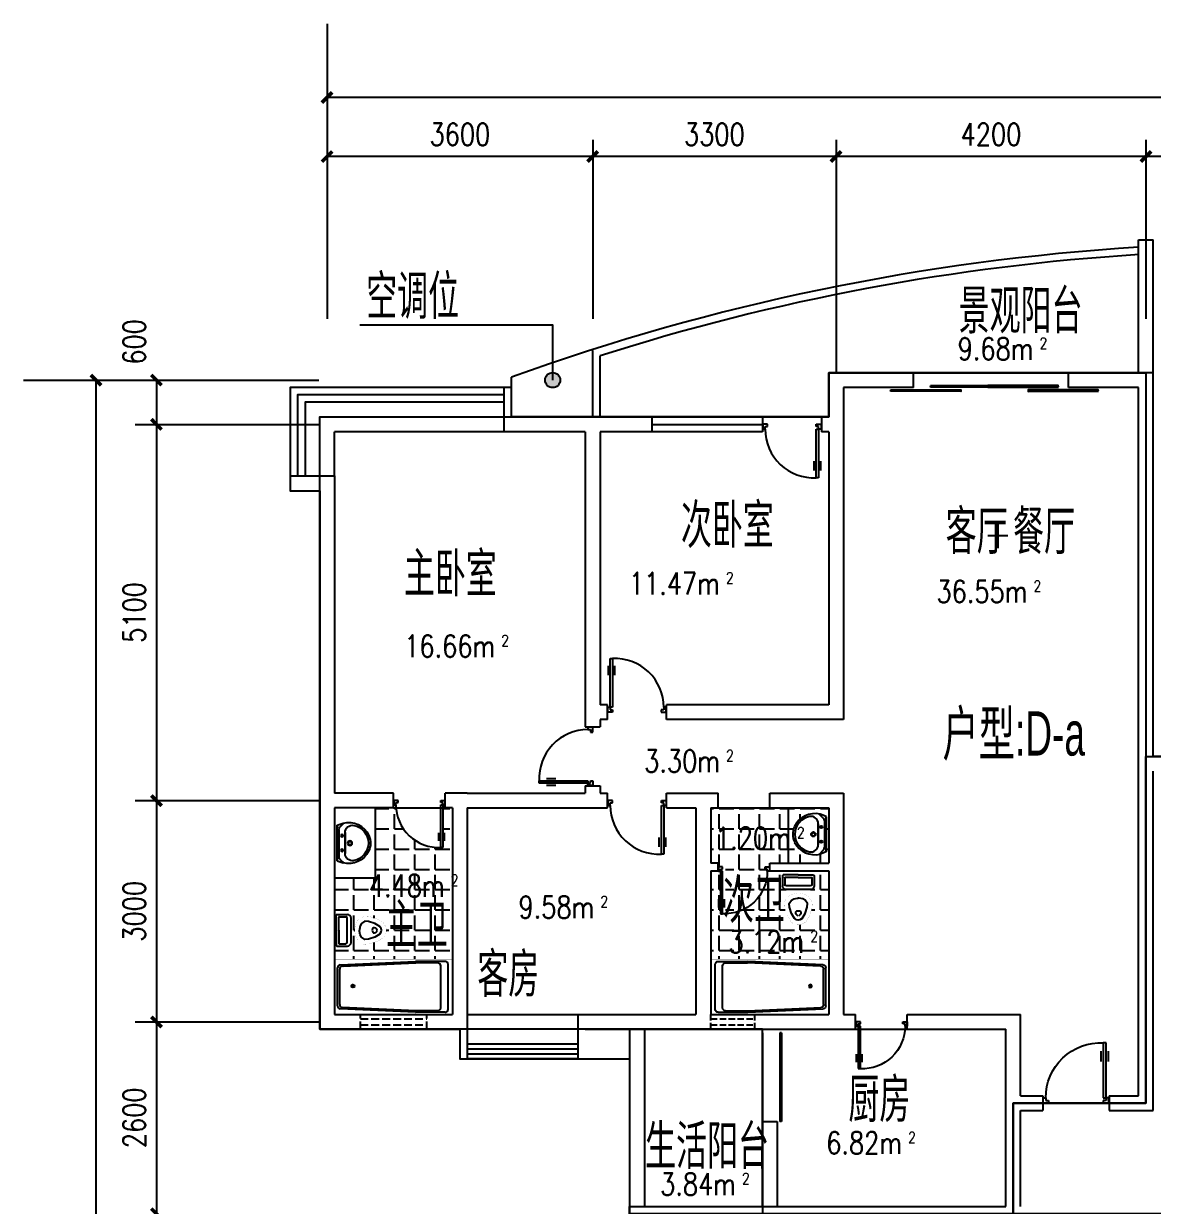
# Model space of a CAD drawing. Header units: millimetres. Extents: x 630 to 33459, y 325 to 36927.
# Drawn here: x 630 to 15945, y 20895 to 36927 of the extents above; entities that cross this region are included whole.
import ezdxf
from ezdxf.enums import TextEntityAlignment as Align

# ---------------------------------------------------------------- set-up
doc = ezdxf.new("R2010")
doc.units = ezdxf.units.MM
doc.linetypes.add('DASH', pattern=[0.35, 0.25, -0.1])
for name, color, linetype in [('3', 7, 'Continuous'), ('AXIS', 3, 'Continuous'), ('JJ', 8, 'Continuous'), ('PUB_TEXT', 7, 'Continuous'), ('PUB_WINDW', 7, 'Continuous'), ('T', 7, 'Continuous'), ('TC', 8, 'Continuous'), ('WALL', 255, 'Continuous'), ('WINDOW', 2, 'Continuous')]:
    doc.layers.add(name, color=color, linetype=linetype)
doc.styles.add('DIM_FONT', font='SIMPLEX', dxfattribs={"width": 0.8})
doc.styles.add('HZ', font='txt', dxfattribs={"width": 0.7, "height": 5, "bigfont": 'hztxt'})
doc.styles.add('SIMPLEX', font='SIMPLEX.SHX')
doc.styles.get("Standard").update_dxf_attribs({"font": 'arial.ttf'})
doc.styles.add('STYLE1', font='swissko.ttf', dxfattribs={"width": 0.8})
doc.dimstyles.new('AXIS', dxfattribs={"dimtxt": 300, "dimasz": 1, "dimexe": 250, "dimexo": 300, "dimgap": 0.09, "dimtad": 1, "dimdec": 0, "dimzin": 0, "dimdsep": 46, "dimtxsty": 'DIM_FONT', "dimblk": '_DIMX', "dimcen": 0.09, "dimse1": 1, "dimse2": 1, "dimclrt": 7, "dimadec": 0, "dimazin": 0, "dimtfac": 1, "dimtdec": 0, "dimtix": 1, "dimtmove": 2, "dimatfit": 3, "dimldrblk": '_DIMX', "dimfxl": 1, "dimtolj": 1, "dimtzin": 0, "dimarcsym": 0})
pattern_1 = [(0, (-15243.76, -19637.16), (0, 275), [200, -75]), (90, (-15243.76, -19637.16), (-275, 2e-14), [200, -75])]

# ---------------------------------------------------------------- blocks, each defined once
blk = doc.blocks.new('_DIMX')
at = {"const_width": 50}
blk.add_lwpolyline([(-70, -70), (70, 70)], dxfattribs=at)
blk = doc.blocks.new('*D40')
at = {"color": 0, "linetype": 'ByBlock', "transparency": 16777216}
blk.add_line((630734, 435189), (605836, 435189), dxfattribs=at)
at = {"layer": 'DEFPOINTS', "color": 0, "linetype": 'ByBlock', "transparency": 16777216}
for p in [(605835, 435189), (605835, 432189), (630735, 432189)]:
    blk.add_point(p, dxfattribs=at)
at = {"color": 0, "linetype": 'ByBlock', "transparency": 16777216, "rotation": 180}
blk.add_blockref('_DIMX', (605835, 435189), dxfattribs=at)
at = {"color": 0, "linetype": 'ByBlock', "transparency": 16777216}
blk.add_blockref('_DIMX', (630735, 435189), dxfattribs=at)
at = {"color": 7, "linetype": 'ByBlock', "transparency": 16777216, "insert": (618285, 435489), "char_height": 300, "attachment_point": 5, "style": 'DIM_FONT'}
blk.add_mtext('\\A1;24900', dxfattribs=at)
blk = doc.blocks.new('*D42')
at = {"color": 0, "linetype": 'ByBlock', "transparency": 16777216}
blk.add_line((602701, 431357), (602701, 407359), dxfattribs=at)
at = {"layer": 'DEFPOINTS', "color": 0, "linetype": 'ByBlock', "transparency": 16777216}
for p in [(604601, 431358), (602701, 407358), (604901, 407358)]:
    blk.add_point(p, dxfattribs=at)
at = {"color": 0, "linetype": 'ByBlock', "transparency": 16777216}
for p, rotation in [((602701, 431358), 90), ((602701, 407358), 270)]:
    blk.add_blockref('_DIMX', p, dxfattribs=dict(at, rotation=rotation))
at = {"color": 7, "linetype": 'ByBlock', "transparency": 16777216, "insert": (602401, 419358), "char_height": 300, "attachment_point": 5, "rotation": 90, "style": 'DIM_FONT'}
blk.add_mtext('\\A1;24000', dxfattribs=at)
blk = doc.blocks.new('*D56')
at = {"color": 0, "linetype": 'ByBlock', "transparency": 16777216}
blk.add_line((608834, 434389), (605236, 434389), dxfattribs=at)
at = {"layer": 'DEFPOINTS', "color": 0, "linetype": 'ByBlock', "transparency": 16777216}
for p in [(605235, 434389), (605235, 432189), (608835, 432189)]:
    blk.add_point(p, dxfattribs=at)
at = {"color": 0, "linetype": 'ByBlock', "transparency": 16777216, "rotation": 180}
blk.add_blockref('_DIMX', (605235, 434389), dxfattribs=at)
at = {"color": 0, "linetype": 'ByBlock', "transparency": 16777216}
blk.add_blockref('_DIMX', (608835, 434389), dxfattribs=at)
at = {"color": 7, "linetype": 'ByBlock', "transparency": 16777216, "insert": (607035, 434689), "char_height": 300, "attachment_point": 5, "style": 'DIM_FONT'}
blk.add_mtext('\\A1;3600', dxfattribs=at)
blk = doc.blocks.new('*D57')
at = {"color": 0, "linetype": 'ByBlock', "transparency": 16777216}
blk.add_line((603521, 430757), (603521, 425659), dxfattribs=at)
at = {"layer": 'DEFPOINTS', "color": 0, "linetype": 'ByBlock', "transparency": 16777216}
for p in [(605721, 430758), (603521, 425658), (605721, 425658)]:
    blk.add_point(p, dxfattribs=at)
at = {"color": 0, "linetype": 'ByBlock', "transparency": 16777216}
for p, rotation in [((603521, 430758), 90), ((603521, 425658), 270)]:
    blk.add_blockref('_DIMX', p, dxfattribs=dict(at, rotation=rotation))
at = {"color": 7, "linetype": 'ByBlock', "transparency": 16777216, "insert": (603221, 428208), "char_height": 300, "attachment_point": 5, "rotation": 90, "style": 'DIM_FONT'}
blk.add_mtext('\\A1;5100', dxfattribs=at)
blk = doc.blocks.new('M_E10')
for p, q in [((-740, -70), (-740, -680)), ((-700, -30), (-302, -30)), ((-640, -90), (-640, -660)), ((-600, -50), (-300, -50)), ((-300, -50), (695, -96)), ((-298, -30), (724, -76)), ((730, -136), (730, -614)), ((760, -116), (760, -634)), ((-700, -720), (-302, -720)), ((-600, -700), (-300, -700)), ((695, -654), (-300, -700)), ((685, -654), (-300, -700)), ((724, -674), (-298, -720))]:
    blk.add_line(p, q)
at = {"const_width": 1.5}
for points in [[(-800, 0), (800, 0)], [(-800, -750), (-800, 0)], [(800, 0), (800, -750)], [(800, -750), (-800, -750)]]:
    blk.add_lwpolyline(points, dxfattribs=at)
for radius in [20, 16]:
    blk.add_circle((550, -386), radius)
for centre, start, end in [((-700, -70), 90, 180), ((-600, -90), 90, 180), ((-302, -70), 83.7966, 90), ((690, -136), 0, 83.3675), ((720, -116), 0, 83.7966), ((690, -614), 276.6325, 0), ((720, -634), 276.2034, 0), ((-700, -680), 180, 270), ((-600, -660), 180, 270), ((-302, -680), 270, 276.2034)]:
    blk.add_arc(centre, 40, start, end)
at = {"width": 0.8, "flags": 9}
for tag in ['XSIZE', 'YSIZE']:
    blk.add_attdef(tag, (0, 0), '', height=0.5, dxfattribs=at)
blk = doc.blocks.new('*D58')
at = {"color": 0, "linetype": 'ByBlock', "transparency": 16777216}
blk.add_line((603521, 425657), (603521, 422659), dxfattribs=at)
at = {"layer": 'DEFPOINTS', "color": 0, "linetype": 'ByBlock', "transparency": 16777216}
for p in [(605721, 425658), (603521, 422658), (605721, 422658)]:
    blk.add_point(p, dxfattribs=at)
at = {"color": 0, "linetype": 'ByBlock', "transparency": 16777216}
for p, rotation in [((603521, 425658), 90), ((603521, 422658), 270)]:
    blk.add_blockref('_DIMX', p, dxfattribs=dict(at, rotation=rotation))
at = {"color": 7, "linetype": 'ByBlock', "transparency": 16777216, "insert": (603221, 424158), "char_height": 300, "attachment_point": 5, "rotation": 90, "style": 'DIM_FONT'}
blk.add_mtext('\\A1;3000', dxfattribs=at)
blk = doc.blocks.new('*D59')
at = {"color": 0, "linetype": 'ByBlock', "transparency": 16777216}
blk.add_line((603521, 422657), (603521, 420059), dxfattribs=at)
at = {"layer": 'DEFPOINTS', "color": 0, "linetype": 'ByBlock', "transparency": 16777216}
for p in [(605721, 422658), (603521, 420058), (605721, 420058)]:
    blk.add_point(p, dxfattribs=at)
at = {"color": 0, "linetype": 'ByBlock', "transparency": 16777216}
for p, rotation in [((603521, 422658), 90), ((603521, 420058), 270)]:
    blk.add_blockref('_DIMX', p, dxfattribs=dict(at, rotation=rotation))
at = {"color": 7, "linetype": 'ByBlock', "transparency": 16777216, "insert": (603221, 421358), "char_height": 300, "attachment_point": 5, "rotation": 90, "style": 'DIM_FONT'}
blk.add_mtext('\\A1;2600', dxfattribs=at)
blk = doc.blocks.new('_GCBLK')
at = {"linetype": 'DASH'}
for p, q in [((-0.5, -0.5), (-0.5, 0.5)), ((0.5, -0.5), (0.5, 0.5)), ((-0.5, 0.2), (0.5, 0.2)), ((-0.5, -0.2), (0.5, -0.2))]:
    blk.add_line(p, q, dxfattribs=at)
at = {"style": 'SIMPLEX', "flags": 9}
blk.add_attdef('A', text='', height=1, dxfattribs=at).set_placement((0, 1.5), align=Align.MIDDLE)
blk = doc.blocks.new('M_E7')
for p, q in [((-201, 62), (-201, -265)), ((-10, 112), (-151, 112)), ((-150, 61), (-150, -264)), ((-41, 81), (-130, 81)), ((-36, -102), (-36, 76)), ((0, -102), (0, 102)), ((-36, -102), (-36, -279)), ((0, -102), (0, -305)), ((-10, -315), (-151, -315)), ((-41, -284), (-130, -284))]:
    blk.add_line(p, q)
at = {"const_width": 1}
for points in [[(-651, -24), (-637, -1), (-550, 51), (-451, 83), (-371, 88), (-294, 37), (-262, -18), (-252, -84), (-252, -102)], [(-651, -180), (-637, -202), (-550, -254), (-451, -287), (-371, -292), (-294, -240), (-262, -186), (-252, -119), (-252, -102)]]:
    blk.add_lwpolyline(points, dxfattribs=at)
for points in [[(-597, -59), (-590, -49), (-523, -9), (-438, 19), (-389, 22), (-343, -9), (-325, -40), (-317, -89), (-317, -102)], [(-596, -145), (-590, -154), (-523, -194), (-438, -222), (-389, -225), (-343, -194), (-325, -164), (-317, -114), (-317, -102)]]:
    blk.add_lwpolyline(points)
blk.add_lwpolyline([(-644, -15, 0.39866), (-643, -191, 0.39866)], format="xyb", dxfattribs=at)
for centre, radius, start, end in [((-151, 62), 50, 90, 180), ((-130, 61), 20, 90, 180), ((-41, 76), 5, 0, 90), ((-10, 102), 10, 0, 90), ((-551, -102), 62.6, 137.0381, 223.979), ((-511, -114), 47.8, 77.2641, 164.6652), ((-511, -89), 47.8, 195.3348, 282.7359), ((-541, -103), 54.1, 1.1332, 40.3816), ((-541, -101), 54.1, 319.6184, 358.8668), ((-151, -265), 50, 180, 270), ((-130, -264), 20, 180, 270), ((-41, -279), 5, 270, 0), ((-10, -305), 10, 270, 0)]:
    blk.add_arc(centre, radius, start, end)
at = {"width": 0.8, "flags": 9}
for tag in ['XSIZE', 'YSIZE']:
    blk.add_attdef(tag, (0, 0), '', height=0.5, dxfattribs=at)
blk = doc.blocks.new('M_E6')
for p, q in [((240, 0), (-240, 0)), ((-237, 0), (239, 0)), ((240, 0), (270, -79)), ((-213, -36), (-271, -91)), ((-240, 0), (-270, -79)), ((-179, -23), (181, -23)), ((141, -105), (-141, -105)), ((-141, -105), (141, -105)), ((217, -37), (274, -95))]:
    blk.add_line(p, q)
for centre, radius in [((-99, -65), 16.3), ((2, -172), 31.6), ((2, -172), 23), ((101, -65), 16.3)]:
    blk.add_circle(centre, radius)
for centre, radius, start, end in [((28, -152), 307, 166.1751, 244.7296), ((-141, -205), 100, 90, 190.5602), ((-179, -73), 50, 90, 133.181), ((-28, -152), 307, 297.0639, 13.8249), ((141, -205), 100, 349.4398, 90), ((181, -73), 50, 44.5607, 90), ((0, -179), 243, 190.5602, 349.4398), ((0, -201), 250, 245.8071, 296.4628), ((28, -152), 307, 266.589, 266.5936)]:
    blk.add_arc(centre, radius, start, end)
at = {"width": 0.8, "flags": 9}
for tag in ['XSIZE', 'YSIZE']:
    blk.add_attdef(tag, (0, 0), '', height=0.5, dxfattribs=at)
blk = doc.blocks.new('M_A23MCU')
for p, q in [((-0.454, 0.081), (-0.454, 0.905)), ((-0.454, 0.905), (-0.413, 0.905)), ((-0.413, 0.905), (-0.413, 0.081)), ((-0.489, 0.782), (-0.489, 0.624)), ((-0.378, 0.782), (-0.378, 0.624)), ((-0.495, -0.002), (-0.495, 0.081)), ((-0.495, 0.081), (-0.454, 0.081)), ((-0.413, 0.081), (-0.454, 0.081)), ((-0.454, 0.081), (-0.454, 0.039)), ((-0.454, 0.039), (-0.413, 0.039)), ((-0.413, 0.039), (-0.413, -0.002)), ((0.412, 0.039), (0.412, -0.002)), ((0.453, 0.039), (0.412, 0.039)), ((0.453, 0.081), (0.453, 0.039)), ((0.494, 0.081), (0.453, 0.081)), ((0.494, -0.002), (0.494, 0.081)), ((-0.413, -0.002), (-0.495, -0.002)), ((-0.495, -0.002), (-0.495, -0.002)), ((0.412, -0.002), (0.494, -0.002)), ((0.494, -0.002), (0.494, -0.002))]:
    blk.add_line(p, q)
blk.add_arc((-0.372, 0.082), 0.825, 359.9283, 92.866)
blk = doc.blocks.new('*D60')
at = {"color": 0, "linetype": 'ByBlock', "transparency": 16777216}
blk.add_line((603521, 431357), (603521, 430759), dxfattribs=at)
at = {"layer": 'DEFPOINTS', "color": 0, "linetype": 'ByBlock', "transparency": 16777216}
for p in [(605721, 431358), (603521, 430758), (605721, 430758)]:
    blk.add_point(p, dxfattribs=at)
at = {"color": 0, "linetype": 'ByBlock', "transparency": 16777216}
for p, rotation in [((603521, 431358), 90), ((603521, 430758), 270)]:
    blk.add_blockref('_DIMX', p, dxfattribs=dict(at, rotation=rotation))
at = {"color": 7, "linetype": 'ByBlock', "transparency": 16777216, "insert": (603221, 431876), "char_height": 300, "attachment_point": 5, "rotation": 90, "style": 'DIM_FONT'}
blk.add_mtext('\\A1;600', dxfattribs=at)
blk = doc.blocks.new('_WBLK')
for p, q in [((-0.5, 0.5), (0.5, 0.5)), ((0.5, 0.167), (-0.5, 0.167)), ((0.5, -0.167), (-0.5, -0.167)), ((-0.5, -0.5), (0.5, -0.5))]:
    blk.add_line(p, q)
at = {"style": 'SIMPLEX', "flags": 9}
blk.add_attdef('A', text='', height=1, dxfattribs=at).set_placement((0, 1.5), align=Align.MIDDLE)
blk = doc.blocks.new('M_A13ZTG')
for p, q in [((-0.502, 0.208), (0.498, 0.208)), ((-0.502, 0.208), (-0.502, 0.19)), ((-0.502, 0.19), (0.498, 0.19)), ((0.498, 0.208), (0.498, 0.19))]:
    blk.add_line(p, q)
blk = doc.blocks.new('*D61')
at = {"color": 0, "linetype": 'ByBlock', "transparency": 16777216}
blk.add_line((616934, 434389), (612736, 434389), dxfattribs=at)
at = {"layer": 'DEFPOINTS', "color": 0, "linetype": 'ByBlock', "transparency": 16777216}
for p in [(612735, 434389), (612735, 432189), (616935, 432189)]:
    blk.add_point(p, dxfattribs=at)
at = {"color": 0, "linetype": 'ByBlock', "transparency": 16777216, "rotation": 180}
blk.add_blockref('_DIMX', (612735, 434389), dxfattribs=at)
at = {"color": 0, "linetype": 'ByBlock', "transparency": 16777216}
blk.add_blockref('_DIMX', (616935, 434389), dxfattribs=at)
at = {"color": 7, "linetype": 'ByBlock', "transparency": 16777216, "insert": (614835, 434689), "char_height": 300, "attachment_point": 5, "style": 'DIM_FONT'}
blk.add_mtext('\\A1;4200', dxfattribs=at)
blk = doc.blocks.new('M_A14NPV')
for points in [[(0.18, 0.178), (0.177, 0.16), (-0.617, 0.16), (-0.617, 0.181)], [(0.632, 0.226), (0.629, 0.208), (-0.164, 0.208), (-0.164, 0.229)]]:
    blk.add_lwpolyline(points, close=True)
blk = doc.blocks.new('*D62')
at = {"color": 0, "linetype": 'ByBlock', "transparency": 16777216}
blk.add_line((612134, 434389), (608836, 434389), dxfattribs=at)
at = {"layer": 'DEFPOINTS', "color": 0, "linetype": 'ByBlock', "transparency": 16777216}
for p in [(608835, 434389), (608835, 432189), (612135, 432189)]:
    blk.add_point(p, dxfattribs=at)
at = {"color": 0, "linetype": 'ByBlock', "transparency": 16777216, "rotation": 180}
blk.add_blockref('_DIMX', (608835, 434389), dxfattribs=at)
at = {"color": 0, "linetype": 'ByBlock', "transparency": 16777216}
blk.add_blockref('_DIMX', (612135, 434389), dxfattribs=at)
at = {"color": 7, "linetype": 'ByBlock', "transparency": 16777216, "insert": (610485, 434689), "char_height": 300, "attachment_point": 5, "style": 'DIM_FONT'}
blk.add_mtext('\\A1;3300', dxfattribs=at)
blk = doc.blocks.new('M_B14FAZ')
for p, q in [((-0.5, 0.5), (0.5, 0.5)), ((0.5, 0.021), (-0.5, 0.021)), ((-0.5, -0.5), (0.5, -0.5))]:
    blk.add_line(p, q)
blk = doc.blocks.new('*D63')
at = {"color": 0, "linetype": 'ByBlock', "transparency": 16777216}
blk.add_line((618134, 434389), (616636, 434389), dxfattribs=at)
at = {"layer": 'DEFPOINTS', "color": 0, "linetype": 'ByBlock', "transparency": 16777216}
for p in [(616635, 434389), (616635, 432189), (618135, 432189)]:
    blk.add_point(p, dxfattribs=at)
at = {"color": 0, "linetype": 'ByBlock', "transparency": 16777216, "rotation": 180}
blk.add_blockref('_DIMX', (616635, 434389), dxfattribs=at)
at = {"color": 0, "linetype": 'ByBlock', "transparency": 16777216}
blk.add_blockref('_DIMX', (618135, 434389), dxfattribs=at)
at = {"color": 7, "linetype": 'ByBlock', "transparency": 16777216, "insert": (617385, 434689), "char_height": 300, "attachment_point": 5, "style": 'DIM_FONT'}
blk.add_mtext('\\A1;1500', dxfattribs=at)
blk = doc.blocks.new('1T4F83聚福元')
at = {"layer": 'AXIS'}
blk.add_hatch(color=256, dxfattribs=at).paths.add_polyline_path([(-8495.2, 19459.3, 1), (-8700.3, 19459.3, 1)])
at = {"layer": 'TC'}
h = blk.add_hatch(dxfattribs=at)
h.set_pattern_fill('ANGLE,_O', color=256, scale=1000)
h.set_pattern_definition(pattern_1)
h.paths.add_polyline_path([(-10720.3, 13659.3), (-10754.9, 13659.3), (-11004.9, 13659.3), (-11004.9, 12709.3), (-11554.9, 12709.3), (-11554.9, 11609.3), (-9954.9, 11609.3), (-9954.9, 13659.3), (-10054.9, 13659.3), (-10087, 13659.3), (-10087, 13125.6), (-10115.8, 13125.6, -0.4071499)])
h.paths.add_polyline_path([(-10895, 12102), (-10883.9, 12084.7, -0.3657505), (-10882.9, 11919.9), (-10895, 11901), (-10981.4, 11849.1), (-11081.3, 11816.5), (-11160.5, 11811.4), (-11237.7, 11862.9), (-11269.5, 11917.5), (-11279.9, 11984.1), (-11279.9, 12001.5), (-11279.9, 12018.9), (-11269.5, 12085.5), (-11237.7, 12140.1), (-11160.5, 12191.6), (-11081.3, 12186.6), (-10981.4, 12153.9)], flags=16)
h.paths.add_polyline_path([(-10941.6, 12054.1), (-10936, 12045.2, -0.3986604), (-10935.2, 11959.1), (-10941.6, 11949), (-11008.6, 11908.8), (-11093.7, 11880.9), (-11142.7, 11877.8), (-11189.1, 11908.8), (-11207.1, 11939.7), (-11214.8, 11989.2), (-11214.8, 12001.5), (-11214.8, 12013.9), (-11207.1, 12063.3), (-11189.1, 12094.3), (-11142.7, 12125.2), (-11093.7, 12122.1), (-11008.6, 12094.3)], flags=0)
h.paths.add_polyline_path([(-10975.1, 12001.5, -0.4009896), (-11031.8, 11967.5, -0.1729477), (-11044.7, 12001.5, -0.1729477), (-11031.8, 12035.5, -0.4009896)], flags=0)
h.paths.add_polyline_path([(-11330.4, 12164.9), (-11330.4, 11838.1, -0.4142136), (-11380.4, 11788.1), (-11521.8, 11788.1, -0.4142136), (-11531.8, 11798.1), (-11531.8, 12001.5), (-11531.8, 12204.9, -0.4142136), (-11521.8, 12214.9), (-11380.4, 12214.9, -0.4142136)], flags=16)
h.paths.add_polyline_path([(-11382, 12164), (-11382, 11839.1, -0.4142136), (-11402, 11819.1), (-11490.4, 11819.1, -0.4142136), (-11495.4, 11824.1), (-11495.4, 12001.5), (-11495.4, 12179, -0.4142136), (-11490.4, 12184), (-11402, 12184, -0.4142136)], flags=0)
h.paths.add_polyline_path([(-10947.5, 11670.3), (-9929.9, 11670.3), (-9929.9, 12471.1), (-10947.5, 12471.1)], flags=9)
h = blk.add_hatch(dxfattribs=at)
h.set_pattern_fill('ANGLE,_O', color=256, scale=1000)
h.set_pattern_definition(pattern_1)
h.paths.add_polyline_path([(-6254.9, 12859.3), (-5716.7, 12859.3), (-5716.7, 12860.5), (-5654.9, 12860.5), (-5654.9, 12909.3), (-5404.9, 12909.3), (-5404.9, 13659.3), (-5654.9, 13659.3), (-6254.9, 13659.3)])
h.paths.add_polyline_path([(-6454.9, 12909.3), (-6354.9, 12909.3), (-6354.9, 12860.5), (-6293.9, 12860.5), (-6293.9, 12859.3), (-6254.9, 12859.3), (-6254.9, 13659.3), (-6354.9, 13659.3), (-6454.9, 13659.3)])
h.paths.add_polyline_path([(-5404.9, 13659.3), (-5404.9, 12909.3), (-4854.9, 12909.3), (-4854.9, 13659.3)])
h.paths.add_polyline_path([(-4970.4, 13574), (-4891.8, 13544.6), (-4891.8, 13063.8), (-4970.4, 13034.4, -0.3480459), (-5317.3, 13192.9, -0.2246983), (-5321.5, 13406.9, -0.3568438)], flags=16)
h.paths.add_polyline_path([(-5115.4, 13064.8), (-5115.4, 13064.8)], flags=0)
h.paths.add_polyline_path([(-5032.7, 13301.8, -1), (-5095.9, 13301.8, -1)], flags=0)
h.paths.add_polyline_path([(-5041.3, 13301.8, -1.0000002), (-5087.3, 13301.8, -1.0000002)], flags=0)
h.paths.add_polyline_path([(-4940.5, 13403.3, -1.0000003), (-4973.2, 13403.3, -1.0000003)], flags=0)
h.paths.add_polyline_path([(-4940.5, 13203.3, -1.0000003), (-4973.2, 13203.3, -1.0000003)], flags=0)
h.paths.add_polyline_path([(-4854.9, 12809.3), (-5659, 12809.3), (-5659, 12802.8), (-5687.8, 12802.8, -0.4094347), (-6254.9, 12225), (-6254.9, 11609.3), (-4854.9, 11609.3)])
h.paths.add_polyline_path([(-5077.3, 12382), (-5082.3, 12302.8), (-5115, 12203), (-5166.9, 12116.5), (-5185.8, 12104.5, -0.3657505), (-5350.6, 12105.5), (-5367.9, 12116.5), (-5419.7, 12203), (-5452.4, 12302.8), (-5457.5, 12382), (-5405.9, 12459.3), (-5351.3, 12491.1), (-5284.8, 12501.5), (-5267.4, 12501.5), (-5250, 12501.5), (-5183.4, 12491.1), (-5128.8, 12459.3)], flags=16)
h.paths.add_polyline_path([(-5104, 12552), (-5430.7, 12552, -0.4142136), (-5480.7, 12602), (-5480.7, 12743.3, -0.4142136), (-5470.7, 12753.3), (-5267.4, 12753.3), (-5064, 12753.3, -0.4142136), (-5054, 12743.3), (-5054, 12602, -0.4142136)], flags=16)
h.paths.add_polyline_path([(-5143.7, 12364.2), (-5146.8, 12315.2), (-5174.6, 12230.2), (-5214.8, 12163.2), (-5224.9, 12156.7, -0.3986604), (-5311, 12157.5), (-5319.9, 12163.2), (-5360.1, 12230.2), (-5387.9, 12315.2), (-5391.1, 12364.2), (-5360.1, 12410.6), (-5329.2, 12428.6), (-5279.7, 12436.3), (-5267.4, 12436.3), (-5255, 12436.3), (-5205.5, 12428.6), (-5174.6, 12410.6)], flags=0)
h.paths.add_polyline_path([(-5104.9, 12603.5), (-5429.8, 12603.5, -0.4142136), (-5449.8, 12623.5), (-5449.8, 12711.9, -0.4142136), (-5444.8, 12716.9), (-5267.4, 12716.9), (-5089.9, 12716.9, -0.4142136), (-5084.9, 12711.9), (-5084.9, 12623.5, -0.4142136)], flags=0)
h.paths.add_polyline_path([(-5233.3, 12253.4, -0.4009896), (-5267.4, 12196.7, -0.4009896), (-5301.4, 12253.4, -0.1729477), (-5267.4, 12266.3, -0.1729477)], flags=0)
h.paths.add_polyline_path([(-5687.8, 12801.4), (-5687.8, 12831.7), (-5716.7, 12831.7), (-5716.7, 12859.3), (-6254.9, 12859.3), (-6254.9, 12225, 0.4087046)])
h.paths.add_polyline_path([(-6454.9, 11609.3), (-6254.9, 11609.3), (-6254.9, 12225, -0.0169056), (-6293.9, 12225.6), (-6322.7, 12225.6), (-6322.7, 12802.8), (-6351.6, 12802.8), (-6351.6, 12809.3), (-6454.9, 12809.3)])
h.paths.add_polyline_path([(-6301.8, 11638.3), (-5100.4, 11638.3), (-5100.4, 12088.3), (-6301.8, 12088.3)], flags=9)
h.paths.add_polyline_path([(-5104.3, 11825.8), (-4949.3, 11825.8), (-4949.3, 12050.8), (-5104.3, 12050.8)], flags=24)
h.paths.add_polyline_path([(-6409.2, 11952), (-5342, 11952), (-5342, 12852), (-6409.2, 12852)], flags=9)
for p, q in [((-654.9, 21359.3), (-454.9, 21359.3)), ((-2563.2, 17528.3), (-2563.2, 17181.7)), ((-2698.3, 17352.8), (-2428.1, 17352.8)), ((-6354.9, 12909.3), (-6454.9, 12909.3)), ((-9854.9, 10259.3), (-9754.9, 10259.3)), ((-7654.9, 10259.3), (-7554.9, 10259.3)), ((-7554.9, 8259.3), (-7554.9, 8059.3))]:
    blk.add_line(p, q)
at = {"layer": '3'}
for p, q in [((-4754.9, 20659.3), (-4754.9, 19559.3)), ((-8054.9, 18959.3), (-8054.9, 19861.1)), ((-7954.9, 18959.3), (-7954.9, 19787.3)), ((-3704.9, 19559.3), (-1604.9, 19559.3)), ((-9154.9, 19359.3), (-9154.9, 19499.5)), ((-9254.9, 18759.3), (-11554.9, 18759.3)), ((-11554.9, 18159.3), (-11554.9, 18759.3)), ((-11004.9, 13659.3), (-11004.9, 12709.3)), ((-10754.9, 13659.3), (-10054.9, 13659.3)), ((-6354.9, 13659.3), (-5654.9, 13659.3)), ((-5404.9, 13659.3), (-5404.9, 12909.3)), ((-11004.9, 12709.3), (-11554.9, 12709.3)), ((-9754.9, 10859.3), (-8254.9, 10859.3)), ((-7554.9, 10659.3), (-7554.9, 8259.3)), ((-7354.9, 10659.3), (-7354.9, 8259.3)), ((-5754.9, 10609.3), (-5754.9, 9409.3)), ((-4491.2, 10659.3), (-3791.2, 10659.3))]:
    blk.add_line(p, q, dxfattribs=at)
for centre, radius, start, end in [((1223.8, -9223.1), 30540.3, 93.52671, 109.86683), ((1212.9, -8888.3), 30105.4, 93.54565, 107.72944)]:
    blk.add_arc(centre, radius, start, end, dxfattribs=at)
at = {"layer": 'AXIS'}
for p, q in [((-11654.9, 24290.5), (-11654.9, 20290.5)), ((-8054.9, 22717.5), (-8054.9, 20290.5)), ((-4754.9, 22717.5), (-4754.9, 20290.5)), ((-554.9, 22717.5), (-554.9, 20290.5)), ((-15769.7, 19459.3), (-11769.7, 19459.3)), ((-14257.1, 18859.3), (-11769.7, 18859.3)), ((-14257.1, 13759.3), (-11769.7, 13759.3)), ((-14257.1, 10759.3), (-11769.7, 10759.3))]:
    blk.add_line(p, q, dxfattribs=at)
blk.add_lwpolyline([(-11212.3, 20209.5), (-8597.7, 20209.5), (-8597.7, 19459.3)], dxfattribs=at)
blk.add_circle((-8597.7, 19459.3), 102.5, dxfattribs=at)
at = {"layer": 'WALL'}
for p, q in [((-654.9, 19559.3), (-654.9, 21359.3)), ((-454.9, 14359.3), (-454.9, 21359.3)), ((-3704.9, 19559.3), (-4854.9, 19559.3)), ((-4854.9, 19559.3), (-4854.9, 18959.3)), ((-3704.9, 19359.3), (-3704.9, 19559.3)), ((-654.9, 19559.3), (-1604.9, 19559.3)), ((-1604.9, 19359.3), (-1604.9, 19559.3)), ((-9254.9, 18759.3), (-9254.9, 19359.3)), ((-9154.9, 19359.3), (-9254.9, 19359.3)), ((-9154.9, 18959.3), (-9154.9, 19359.3)), ((-4654.9, 19359.3), (-4654.9, 14859.3)), ((-3704.9, 19359.3), (-4654.9, 19359.3)), ((-654.9, 19359.3), (-1604.9, 19359.3)), ((-654.9, 9759.3), (-654.9, 19359.3)), ((-7254.9, 18959.3), (-9154.9, 18959.3)), ((-7254.9, 18959.3), (-7254.9, 18759.3)), ((-5754.9, 18959.3), (-5754.9, 18759.3)), ((-5754.9, 18959.3), (-5754.9, 18759.3)), ((-4854.9, 18959.3), (-4954.9, 18959.3)), ((-4954.9, 18959.3), (-4954.9, 18759.3)), ((-8154.9, 18759.3), (-9254.9, 18759.3)), ((-8154.9, 18759.3), (-8154.9, 14859.3)), ((-7954.9, 18759.3), (-7954.9, 15059.3)), ((-7254.9, 18759.3), (-7954.9, 18759.3)), ((-4854.9, 18759.3), (-4954.9, 18759.3)), ((-4854.9, 18759.3), (-4854.9, 15059.3)), ((-12154.9, 18159.3), (-12154.9, 17959.3)), ((-12154.9, 18159.3), (-11554.9, 18159.3)), ((-11554.9, 18159.3), (-11554.9, 13859.3)), ((-12154.9, 17959.3), (-11754.9, 17959.3)), ((-11754.9, 17959.3), (-11754.9, 10659.3)), ((-7854.9, 15059.3), (-7954.9, 15059.3)), ((-7854.9, 14859.3), (-7854.9, 15059.3)), ((-4854.9, 15059.3), (-7054.9, 15059.3)), ((-7054.9, 14859.3), (-7054.9, 15059.3)), ((-8154.9, 14859.3), (-8154.9, 14859.3)), ((-8154.9, 14859.3), (-8154.9, 14759.3)), ((-8154.9, 14759.3), (-7954.9, 14759.3)), ((-7854.9, 14859.3), (-7954.9, 14859.3)), ((-7954.9, 14859.3), (-7954.9, 14759.3)), ((-4654.9, 14859.3), (-7054.9, 14859.3)), ((-454.9, 9559.3), (-454.9, 14159.3)), ((-8154.9, 13959.3), (-7954.9, 13959.3)), ((-8154.9, 13959.3), (-8154.9, 13859.3)), ((-7954.9, 13959.3), (-7954.9, 13859.3)), ((-10754.9, 13859.3), (-11554.9, 13859.3)), ((-10754.9, 13659.3), (-10754.9, 13859.3)), ((-9754.9, 13859.3), (-10054.9, 13859.3)), ((-10054.9, 13659.3), (-10054.9, 13859.3)), ((-9754.9, 13859.3), (-8154.9, 13859.3)), ((-9754.9, 13859.3), (-9754.9, 13859.3)), ((-7954.9, 13859.3), (-7854.9, 13859.3)), ((-7854.9, 13659.3), (-7854.9, 13859.3)), ((-7054.9, 13859.3), (-6354.9, 13859.3)), ((-7054.9, 13659.3), (-7054.9, 13859.3)), ((-6354.9, 13659.3), (-6354.9, 13859.3)), ((-5654.9, 13859.3), (-4654.9, 13859.3)), ((-5654.9, 13659.3), (-5654.9, 13859.3)), ((-4654.9, 13859.3), (-4654.9, 10859.3)), ((-11554.9, 13659.3), (-11554.9, 10859.3)), ((-10754.9, 13659.3), (-11554.9, 13659.3)), ((-9954.9, 13659.3), (-10054.9, 13659.3)), ((-9954.9, 13659.3), (-9954.9, 11159.3)), ((-9754.9, 13659.3), (-7854.9, 13659.3)), ((-9754.9, 13659.3), (-9754.9, 11159.3)), ((-7054.9, 13659.3), (-6654.9, 13659.3)), ((-6654.9, 13659.3), (-6654.9, 10859.3)), ((-6454.9, 13659.3), (-6354.9, 13659.3)), ((-6454.9, 13659.3), (-6454.9, 12909.3)), ((-5654.9, 13659.3), (-4854.9, 13659.3)), ((-4854.9, 13659.3), (-4854.9, 12909.3)), ((-6354.9, 12809.3), (-6354.9, 12909.3)), ((-5654.9, 12909.3), (-4854.9, 12909.3)), ((-5654.9, 12809.3), (-5654.9, 12909.3)), ((-6454.9, 12809.3), (-6454.9, 10859.3)), ((-6454.9, 12809.3), (-6354.9, 12809.3)), ((-5654.9, 12809.3), (-4854.9, 12809.3)), ((-4854.9, 12809.3), (-4854.9, 10859.3)), ((-9754.9, 12359.3), (-9754.9, 10859.3)), ((-9954.9, 11859.3), (-9954.9, 10859.3)), ((-11554.9, 10859.3), (-9954.9, 10859.3)), ((-9754.9, 10859.3), (-9754.9, 10859.3)), ((-9754.9, 10859.3), (-9754.9, 10259.3)), ((-8254.9, 10859.3), (-6654.9, 10859.3)), ((-8254.9, 10859.3), (-8254.9, 10259.3)), ((-6454.9, 10859.3), (-4854.9, 10859.3)), ((-4654.9, 10859.3), (-4491.2, 10859.3)), ((-4491.2, 10659.3), (-4491.2, 10859.3)), ((-3791.2, 10859.3), (-2254.9, 10859.3)), ((-3791.2, 10659.3), (-3791.2, 10859.3)), ((-2254.9, 9759.3), (-2254.9, 10859.3)), ((-11754.9, 10659.3), (-9854.9, 10659.3)), ((-9854.9, 10659.3), (-9854.9, 10259.3)), ((-8154.9, 10659.3), (-4491.2, 10659.3)), ((-7554.9, 10659.3), (-7554.9, 10259.3)), ((-3791.2, 10659.3), (-2454.9, 10659.3)), ((-2454.9, 8259.3), (-2454.9, 10659.3)), ((-2254.9, 9759.3), (-1954.9, 9759.3)), ((-1954.9, 9759.3), (-1954.9, 9559.3)), ((-1054.9, 9759.3), (-1054.9, 9559.3)), ((-1054.9, 9759.3), (-654.9, 9759.3)), ((-2254.9, 8259.3), (-2254.9, 9559.3)), ((-2254.9, 9559.3), (-1954.9, 9559.3)), ((-1054.9, 9559.3), (-454.9, 9559.3)), ((-5754.9, 9409.3), (-5754.9, 8259.3)), ((-5754.9, 9409.3), (-5554.9, 9409.3)), ((-5554.9, 9409.3), (-5554.9, 9359.3)), ((-5554.9, 9359.3), (-5554.9, 8259.3)), ((-7554.9, 8259.3), (-5754.9, 8259.3)), ((-7354.9, 8259.3), (-5754.9, 8259.3)), ((-6154.9, 8259.3), (-2454.9, 8259.3))]:
    blk.add_line(p, q, dxfattribs=at)
at = {"layer": 'WINDOW'}
blk.add_line((-5754.9, 8259.3), (-5754.9, 7796.7), dxfattribs=at)
for points in [[(2045.1, 14359.3), (-454.9, 14359.3), (-454.9, 19559.3), (-4854.9, 19559.3), (-4854.9, 18959.3), (-9154.9, 18959.3), (-9154.9, 19359.3), (-12154.9, 19359.3), (-12154.9, 17959.3), (-11754.9, 17959.3), (-11754.9, 10659.3), (-9854.9, 10659.3), (-9854.9, 10259.3), (-7554.9, 10259.3), (-7554.9, 8059.3)], [(-9254.9, 19359.3), (-12154.9, 19359.3), (-12154.9, 18159.3)], [(-9254.9, 19259.3), (-12054.9, 19259.3), (-12054.9, 18159.3)], [(-9254.9, 19159.3), (-11954.9, 19159.3), (-11954.9, 18159.3)]]:
    blk.add_lwpolyline(points, dxfattribs=at)
for points in [[(-4854.9, 19559.3), (-554.9, 19559.3), (-554.9, 9659.3), (-2354.9, 9659.3), (-2354.9, 8159.3), (-6254.9, 8159.3), (-7554.9, 8159.3), (-7554.9, 8259.3), (-5754.9, 8259.3), (-5754.9, 10659.3), (-11754.9, 10659.3), (-11754.9, 18959.3), (-11754.9, 18959.3), (-4854.9, 18959.3)], [(-554.9, 14359.3), (2045.1, 14359.3), (2145.1, 14359.3), (2145.1, 9659.3), (3345.1, 9659.3), (3645.1, 9659.3), (3645.1, 8159.3), (1845.1, 8159.3), (1845.1, 8159.3), (1845.1, 5759.3), (-354.9, 5759.3), (-354.9, 8159.3), (-2354.9, 8159.3), (-2354.9, 9659.3), (-554.9, 9659.3)]]:
    blk.add_lwpolyline(points, close=True, dxfattribs=at)
at = {"layer": '3'}
for name, p, rotation in [('M_E6', (-4891.8, 13304.2), 270), ('M_E7', (-11531.8, 11899.8), 180), ('M_E10', (-10754.9, 10859.3), 180)]:
    blk.add_blockref(name, p, dxfattribs=dict(at, rotation=rotation))
at = {"layer": '3', "xscale": -1}
for name, p, rotation in [('M_E6', (-11517.9, 13184.3), 90), ('M_E7', (-5165.7, 12753.3), 270), ('M_E10', (-5654.9, 10859.3), 180)]:
    blk.add_blockref(name, p, dxfattribs=dict(at, rotation=rotation))
at = {"layer": 'WINDOW'}
for name, p, xscale, yscale, zscale, rotation in [('M_A14NPV', (-3260.7, 19578.3), 1200, 1200, 1200, 180), ('M_A14NPV', (-1955.9, 19578.3), -1200, 1200, 1200, 180), ('M_B14FAZ', (-6504.9, 18859.3), 1500, 199.9999999999709, 1500, 180), ('M_A23MCU', (-7454.9, 14959.3), -800, -800, 800, 180), ('M_A23MCU', (-8054.9, 14359.3), 800, 800, 800, 90), ('M_A13ZTG', (-5745.3, 10009.3), 1200, 1200, 1200, 270), ('_WBLK', (-9004.9, 10359.3), 1500, 200.0000000000145, 1500, 180), ('M_A23MCU', (-1504.9, 9659.3), 900, -900, 900, 180)]:
    blk.add_blockref(name, p, dxfattribs=dict(at, xscale=xscale, yscale=yscale, zscale=zscale, rotation=rotation))
for name, p, xscale, yscale, zscale in [('M_A23MCU', (-5354.9, 18859.3), -800, -800, 800), ('M_A23MCU', (-10404.9, 13759.3), -700, -700, 700), ('M_A23MCU', (-7454.9, 13759.3), -800, -800, 800), ('M_A23MCU', (-6004.9, 12859.3), 700, -700, 700), ('_GCBLK', (-10754.9, 10759.3), 900, 199.9999999999963, 900), ('_GCBLK', (-6154.9, 10759.3), 600, 200.0000000001928, 600), ('M_A23MCU', (-4137.1, 10759.3), 700, -700, 700)]:
    blk.add_blockref(name, p, dxfattribs=dict(at, xscale=xscale, yscale=yscale, zscale=zscale))
at = {"layer": 'JJ', "oblique": -180, "text_generation_flag": 4, "width": 0.8, "flags": 9}
blk.add_attdef('XSIZE', (12307.9, 14297.8), '', height=0.441, rotation=90, dxfattribs=at)
at = {"layer": 'JJ', "style": 'DIM_FONT', "oblique": -180, "text_generation_flag": 4, "width": 0.8, "flags": 9}
for tag in ['XSIZE', 'YSIZE']:
    blk.add_attdef(tag, (12780.2, 14084.5), '', height=0.441, rotation=90, dxfattribs=at)
at = {"layer": 'PUB_TEXT', "style": 'DIM_FONT', "width": 0.8}
for s, p in [('9.68m', (-2078.6, 19883.6)), ('11.47m', (-6329.8, 16703)), ('36.55m', (-2160.3, 16592.6)), ('16.66m', (-9375.8, 15853.4)), ('3.30m', (-6328.5, 14295.5)), ('1.20m', (-5368.1, 13248.9)), ('4.48m', (-10061, 12605.7)), ('9.58m', (-8032.1, 12316.1)), ('3.12m', (-5185.6, 11845.9)), ('6.82m', (-3860.3, 9119.2)), ('3.84m', (-6111.9, 8560.4))]:
    blk.add_text(s, height=300, dxfattribs=at).set_placement(p, align=Align.MIDDLE_RIGHT)
for p in [(-2078.6, 19883.6), (-6329.8, 16703), (-2160.3, 16592.6), (-9375.8, 15853.4), (-6328.5, 14295.5), (-5368.1, 13248.9), (-10061, 12605.7), (-8032.1, 12316.1), (-5185.6, 11845.9), (-3860.3, 9119.2), (-6111.9, 8560.4)]:
    blk.add_text(' 2', height=150, dxfattribs=at).set_placement(p)
at = {"layer": 'T'}
for s, style, width, p in [('空调位', 'HZ', 0.7, (-11125.9, 20287.3)), ('景观阳台', 'HZ', 0.7, (-3094.1, 20090.1)), ('次卧室', 'HZ', 0.7, (-6859.3, 17184.7)), ('客厅', 'HZ', 0.7, (-3269.5, 17100.7)), ('餐厅', 'HZ', 0.7, (-2356.6, 17098.5)), ('主卧室', 'HZ', 0.7, (-10615.3, 16525.8)), ('户型:D-a', 'STYLE1', 0.6, (-3312.5, 14369.9, -1600)), ('次卫', 'HZ', 0.7, (-6289, 12102)), ('主卫', 'HZ', 0.7, (-10860.3, 11766)), ('客房', 'HZ', 0.7, (-9619.1, 11098.3)), ('厨房', 'HZ', 0.7, (-4588.7, 9400.5)), ('生活阳台', 'HZ', 0.7, (-7344.6, 8766.9))]:
    blk.add_text(s, height=600, dxfattribs=dict(at, style=style, width=width)).set_placement(p)
at = {"layer": 'AXIS'}
dim = blk.add_aligned_dim(p1=(13245.1, 20290.5), p2=(-11654.9, 20290.5), distance=-3000, dimstyle='AXIS', dxfattribs=at)
dim.commit()
dim.dimension.update_dxf_attribs({"geometry": '*D40', "text_midpoint": (795.1, 23590.5), "insert": (-617490.3, -411899)})
for base, p1, p2, picture, middle, set_off in [((-11654.9, 22490.5), (-8054.9, 20290.5), (-11654.9, 20290.5), '*D56', (-10454.9, 22790.5), (-616890.3, -411899)), ((-8054.9, 22490.5), (-4754.9, 20290.5), (-8054.9, 20290.5), '*D62', (-7004.9, 22790.5), (-616890.3, -411899)), ((-4754.9, 22490.5), (-554.9, 20290.5), (-4754.9, 20290.5), '*D61', (-2654.9, 22790.5), (-617490.3, -411899)), ((-554.9, 22490.5), (945.1, 20290.5), (-554.9, 20290.5), '*D63', (-104.9, 22790.5), (-617190.3, -411899))]:
    dim = blk.add_linear_dim(base=base, p1=p1, p2=p2, dimstyle='AXIS', dxfattribs=at)
    dim.commit()
    dim.dimension.update_dxf_attribs({"geometry": picture, "text_midpoint": middle, "insert": set_off})
dim = blk.add_linear_dim(base=(-13969.7, 18859.3), p1=(-11769.7, 19459.3), p2=(-11769.7, 18859.3), angle=270, dimstyle='AXIS', dxfattribs=at)
dim.commit()
dim.dimension.update_dxf_attribs({"geometry": '*D60', "text_midpoint": (-14269.7, 19977), "dimtype": 129, "insert": (-617490.3, -411899)})
for base, p1, p2, picture, middle in [((-14789.5, -4540.7), (-12889.5, 19459.3), (-12589.5, -4540.7), '*D42', (-15089.5, 7459.3)), ((-13969.7, 13759.3), (-11769.7, 18859.3), (-11769.7, 13759.3), '*D57', (-14269.7, 16309.3)), ((-13969.7, 10759.3), (-11769.7, 13759.3), (-11769.7, 10759.3), '*D58', (-14269.7, 12259.3)), ((-13969.7, 8159.3), (-11769.7, 10759.3), (-11769.7, 8159.3), '*D59', (-14269.7, 9459.3))]:
    dim = blk.add_linear_dim(base=base, p1=p1, p2=p2, angle=90, dimstyle='AXIS', dxfattribs=at)
    dim.commit()
    dim.dimension.update_dxf_attribs({"geometry": picture, "text_midpoint": middle, "insert": (-617490.3, -411899)})

msp = doc.modelspace()

# ---------------------------------------------------------------- block references
at = {"layer": 'PUB_WINDW'}
msp.add_blockref('1T4F83聚福元', (16399, 12636), dxfattribs=at)

doc.saveas('drawing.dxf')
